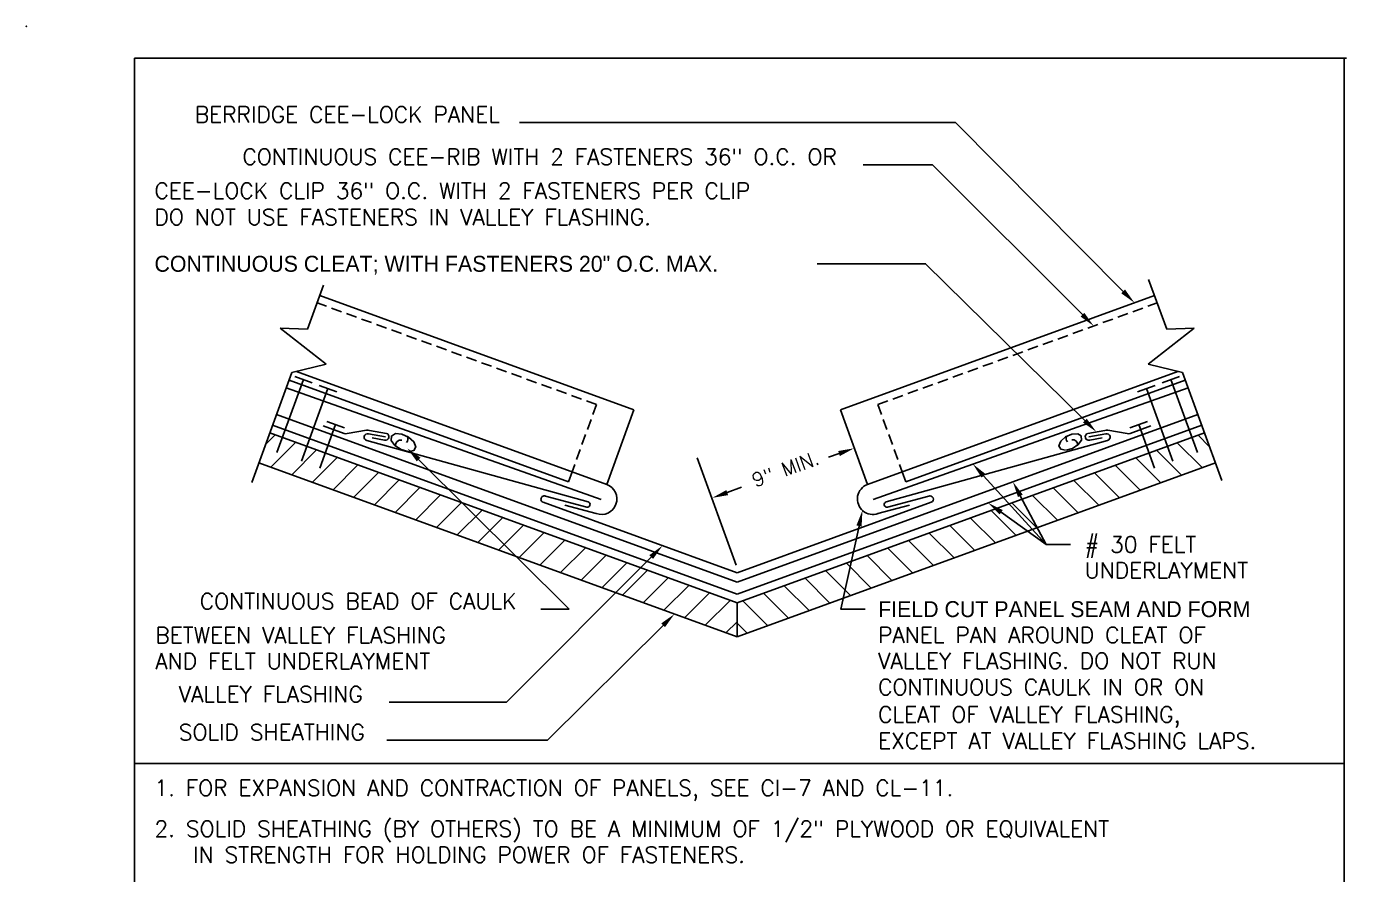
# Model space of a CAD drawing. Extents: x -41.3 to -10.3, y 0.7 to 40.7.
# Drawn here: x -41.35 to -10.32, y 20.76 to 40.69 of the extents above; entities that cross this region are included whole.
import ezdxf
from ezdxf.enums import TextEntityAlignment as Align

# ---------------------------------------------------------------- set-up
doc = ezdxf.new("R2010")
doc.units = 0
doc.header["$LTSCALE"] = 0.499875
doc.header["$MEASUREMENT"] = 0
doc.linetypes.add('HIDDENX2', pattern=[0.75, 0.5, -0.25])
doc.layers.get('0').update_dxf_attribs({"linetype": 'CONTINUOUS'})
for name, color, linetype in [('1', 7, 'CONTINUOUS'), ('BORDER', 7, 'CONTINUOUS'), ('CMP-FLSH', 7, 'CONTINUOUS'), ('DIM-TXT', 7, 'CONTINUOUS'), ('STRCTR', 7, 'CONTINUOUS')]:
    doc.layers.add(name, color=color, linetype=linetype)
doc.styles.add('ROMANS', font='romans', dxfattribs={"height": 0.375})

# ---------------------------------------------------------------- blocks, each defined once
blk = doc.blocks.new('*X0')
at = {"color": 0, "linetype": 'CONTINUOUS'}
for p, q in [((8.162, 16.117), (8.387, 16.342)), ((8.288, 15.58), (8.873, 16.165)), ((8.774, 15.403), (9.359, 15.988)), ((9.26, 15.226), (9.845, 15.811)), ((9.746, 15.049), (10.331, 15.634)), ((10.232, 14.872), (10.817, 15.457)), ((10.718, 14.695), (11.303, 15.28)), ((11.204, 14.518), (11.789, 15.104)), ((11.69, 14.341), (12.275, 14.927)), ((12.176, 14.165), (12.761, 14.75)), ((12.662, 13.988), (13.247, 14.573)), ((13.148, 13.811), (13.733, 14.396)), ((13.634, 13.634), (14.219, 14.219)), ((14.12, 13.457), (14.705, 14.042)), ((14.606, 13.28), (15.191, 13.865)), ((15.092, 13.103), (15.677, 13.688)), ((15.578, 12.926), (16.163, 13.511)), ((16.064, 12.749), (16.649, 13.335)), ((16.55, 12.573), (17.135, 13.158)), ((17.036, 12.396), (17.621, 12.981)), ((17.522, 12.219), (18.107, 12.804)), ((18.008, 12.042), (18.593, 12.627)), ((18.494, 11.865), (19.079, 12.45)), ((18.98, 11.688), (19.242, 11.95))]:
    blk.add_line(p, q, dxfattribs=at)
blk = doc.blocks.new('*X1')
at = {"color": 0, "linetype": 'CONTINUOUS'}
for p, q in [((30.171, 15.57), (29.586, 16.155)), ((30.343, 16.061), (30.072, 16.332)), ((29.685, 15.393), (29.1, 15.978)), ((28.713, 15.04), (28.128, 15.625)), ((29.199, 15.216), (28.614, 15.802)), ((27.741, 14.686), (27.155, 15.271)), ((28.227, 14.863), (27.642, 15.448)), ((26.769, 14.332), (26.183, 14.917)), ((27.255, 14.509), (26.669, 15.094)), ((26.283, 14.155), (25.697, 14.74)), ((25.311, 13.801), (24.725, 14.386)), ((25.797, 13.978), (25.211, 14.563)), ((24.339, 13.447), (23.753, 14.033)), ((24.825, 13.624), (24.239, 14.21)), ((23.366, 13.094), (22.781, 13.679)), ((23.853, 13.271), (23.267, 13.856)), ((22.88, 12.917), (22.295, 13.502)), ((21.908, 12.563), (21.323, 13.148)), ((22.394, 12.74), (21.809, 13.325)), ((20.936, 12.209), (20.351, 12.794)), ((21.422, 12.386), (20.837, 12.971)), ((19.964, 11.855), (19.379, 12.441)), ((20.45, 12.032), (19.865, 12.617)), ((19.478, 11.679), (19.242, 11.915))]:
    blk.add_line(p, q, dxfattribs=at)

msp = doc.modelspace()

# ---------------------------------------------------------------- linework, layer by layer
at = {"color": 7}
msp.add_point((-41.346, 40.687), dxfattribs=at)
at = {"layer": '1', "color": 7}
for p, q in [((-10.324, 39.938), (-38.806, 39.938)), ((-38.806, 39.938), (-38.806, 0.716)), ((-10.381, 0.716), (-10.381, 39.938))]:
    msp.add_line(p, q, dxfattribs=at)
at = {"layer": 'BORDER', "color": 7, "linetype": 'CONTINUOUS'}
msp.add_line((-38.806, 23.37), (-10.381, 23.37), dxfattribs=at)
at = {"layer": 'CMP-FLSH', "color": 7, "linetype": 'HIDDENX2'}
for p, q in [((-27.95, 31.802), (-34.514, 34.191)), ((-21.339, 31.802), (-14.775, 34.191)), ((-27.95, 31.802), (-28.525, 30.222)), ((-21.339, 31.802), (-20.764, 30.222))]:
    msp.add_line(p, q, dxfattribs=at)
at = {"layer": 'CMP-FLSH', "color": 7, "linetype": 'CONTINUOUS'}
for p, q in [((-27.071, 31.678), (-34.452, 34.364)), ((-22.218, 31.678), (-14.838, 34.364)), ((-27.71, 29.925), (-34.999, 32.578)), ((-21.58, 29.925), (-14.29, 32.578)), ((-34.837, 32.386), (-35.459, 30.676)), ((-28.611, 29.987), (-35.175, 32.376)), ((-34.631, 32.311), (-35.042, 32.461)), ((-20.679, 29.987), (-14.114, 32.376)), ((-14.658, 32.311), (-14.247, 32.461)), ((-14.452, 32.386), (-13.83, 30.676)), ((-27.838, 29.573), (-35.241, 32.194)), ((-34.261, 32.176), (-34.883, 30.467)), ((-34.055, 32.102), (-34.466, 32.251)), ((-21.451, 29.573), (-14.048, 32.194)), ((-15.234, 32.102), (-14.823, 32.251)), ((-15.029, 32.176), (-14.406, 30.467)), ((-27.071, 31.678), (-27.71, 29.925)), ((-22.218, 31.678), (-21.58, 29.925)), ((-24.645, 27.63), (-35.469, 31.57)), ((-33.874, 31.256), (-34.286, 31.405)), ((-24.645, 27.63), (-13.821, 31.57)), ((-15.415, 31.256), (-15.004, 31.405)), ((-24.645, 27.342), (-35.561, 31.315)), ((-34.08, 31.331), (-34.452, 30.31)), ((-33.877, 31.124), (-34.369, 31.303)), ((-33.812, 31.118), (-33.355, 31.198)), ((-32.908, 31.044), (-33.305, 31.114)), ((-32.886, 31.124), (-33.283, 31.195)), ((-24.645, 27.342), (-13.728, 31.315)), ((-16.403, 31.124), (-16.006, 31.195)), ((-16.382, 31.044), (-15.984, 31.114)), ((-15.477, 31.118), (-15.935, 31.198)), ((-15.413, 31.124), (-14.92, 31.303)), ((-15.209, 31.331), (-14.838, 30.31)), ((-33.348, 30.954), (-28.147, 29.512)), ((-32.929, 30.964), (-33.225, 31.017)), ((-15.942, 30.954), (-21.143, 29.512)), ((-16.36, 30.964), (-16.064, 31.017)), ((-25.584, 30.552), (-24.666, 28.028)), ((-22.251, 30.65), (-22.497, 30.563)), ((-28.525, 30.222), (-28.611, 29.987)), ((-20.764, 30.222), (-20.679, 29.987)), ((-18.854, 30.126), (-17.383, 28.511)), ((-24.54, 29.857), (-24.879, 29.736)), ((-29.207, 29.506), (-24.645, 27.845)), ((-29.145, 29.65), (-28.179, 29.391)), ((-20.082, 29.506), (-24.645, 27.845)), ((-20.144, 29.65), (-21.11, 29.391)), ((-28.692, 29.436), (-27.959, 29.24)), ((-20.597, 29.436), (-21.337, 29.238))]:
    msp.add_line(p, q, dxfattribs=at)
at = {"layer": 'CMP-FLSH', "color": 7, "linetype": 'CONTINUOUS', "flags": 128}
for points in [[(-16.472, 31.423), (-20.215, 35.109), (-22.766, 35.109)], [(-16.914, 30.728), (-16.764, 30.769), (-16.63, 30.859), (-16.553, 30.968), (-16.557, 31.064), (-16.641, 31.115), (-16.779, 31.107), (-16.927, 31.042), (-17.04, 30.939), (-17.083, 30.832), (-17.041, 30.753), (-16.928, 30.727)]]:
    msp.add_lwpolyline(points, dxfattribs=at)
at = {"layer": 'CMP-FLSH', "color": 7, "linetype": 'CONTINUOUS', "extrusion": (0, 0, -1), "flags": 128}
msp.add_lwpolyline([(32.38, 30.696), (32.543, 30.741), (32.689, 30.839), (32.773, 30.958), (32.769, 31.062), (32.677, 31.118), (32.527, 31.109), (32.365, 31.038), (32.242, 30.926), (32.196, 30.809), (32.242, 30.723), (32.364, 30.695)], dxfattribs=at)
at = {"layer": 'CMP-FLSH', "color": 7, "linetype": 'CONTINUOUS'}
for centre, radius, start, end in [((-33.834, 31.241), 0.125, 250, 279.8926), ((-33.326, 31.034), 0.0829, 75.0002, 255.0002), ((-33.326, 31.034), 0.166, 75.0002, 99.8926), ((-32.908, 31.044), 0.0829, 255.0002, 75.0002), ((-32.498, 30.994), 0.116, 315.0476, 32.4277), ((-16.806, 31.001), 0.107, 147.5723, 224.9524), ((-16.382, 31.044), 0.0829, 104.9998, 284.9998), ((-15.963, 31.034), 0.166, 80.1074, 104.9998), ((-15.963, 31.034), 0.0829, 284.9998, 104.9998), ((-15.455, 31.241), 0.125, 260.1074, 290), ((-32.554, 30.849), 0.116, 75.3556, 197.7169), ((-16.754, 30.868), 0.107, 342.2831, 104.6444), ((-27.834, 29.582), 0.364, 250, 70), ((-21.455, 29.582), 0.364, 110, 290), ((-29.176, 29.578), 0.0787, 66.6304, 246.6304), ((-28.163, 29.452), 0.0625, 255, 75), ((-21.126, 29.452), 0.0625, 105, 285), ((-20.113, 29.578), 0.0787, 293.3696, 113.3696)]:
    msp.add_arc(centre, radius, start, end, dxfattribs=at)
at = {"layer": 'CMP-FLSH', "color": 7, "linetype": 'CONTINUOUS', "extrusion": (0, 0, -1)}
for points in [[(16.428, 31.467), (16.205, 31.16), (16.516, 31.378)], [(18.9, 30.084), (19.106, 30.403), (18.807, 30.168)]]:
    msp.add_solid(points, dxfattribs=at)
at = {"layer": 'CMP-FLSH', "color": 7, "linetype": 'CONTINUOUS'}
for points in [[(-22.272, 30.709), (-21.897, 30.773), (-22.231, 30.591)], [(-24.856, 29.673), (-25.231, 29.608), (-24.898, 29.791)]]:
    msp.add_solid(points, dxfattribs=at)
at = {"layer": 'DIM-TXT', "color": 7, "linetype": 'CONTINUOUS'}
for p, q in [((-19.514, 38.429), (-29.757, 38.429)), ((-15.573, 34.459), (-19.514, 38.429)), ((-20.052, 37.437), (-21.68, 37.437)), ((-16.532, 33.914), (-20.052, 37.437)), ((-32.129, 30.509), (-28.591, 26.991)), ((-17.991, 29.657), (-17.383, 28.511)), ((-18.441, 29.271), (-17.383, 28.511)), ((-17.383, 28.511), (-16.812, 28.511)), ((-26.664, 28.218), (-30.066, 24.805)), ((-28.591, 26.991), (-29.26, 26.991)), ((-26.385, 26.613), (-29.099, 23.914)), ((-30.066, 24.805), (-32.818, 24.805)), ((-29.099, 23.914), (-32.878, 23.914))]:
    msp.add_line(p, q, dxfattribs=at)
at = {"layer": 'DIM-TXT', "color": 7, "linetype": 'CONTINUOUS', "flags": 128}
msp.add_lwpolyline([(-21.781, 28.947), (-22.206, 26.993), (-21.635, 26.993)], dxfattribs=at)
at = {"layer": 'DIM-TXT', "color": 7, "linetype": 'CONTINUOUS'}
for points in [[(-15.529, 34.503), (-15.618, 34.415), (-15.309, 34.193)], [(-16.488, 33.958), (-16.576, 33.869), (-16.267, 33.648)], [(-32.173, 30.465), (-32.085, 30.553), (-32.395, 30.774)], [(-18.046, 29.628), (-17.935, 29.686), (-18.166, 29.988)], [(-18.477, 29.22), (-18.404, 29.321), (-18.745, 29.489)], [(-26.708, 28.262), (-26.62, 28.174), (-26.399, 28.484)], [(-26.429, 26.658), (-26.341, 26.569), (-26.119, 26.878)]]:
    msp.add_solid(points, dxfattribs=at)
at = {"layer": 'DIM-TXT', "color": 7, "linetype": 'CONTINUOUS', "extrusion": (0, 0, -1)}
msp.add_solid([(21.842, 28.96), (21.701, 29.313), (21.72, 28.934)], dxfattribs=at)
at = {"layer": 'STRCTR', "color": 7, "linetype": 'CONTINUOUS'}
for p, q in [((-34.739, 33.573), (-34.364, 34.605)), ((-14.55, 33.573), (-14.976, 34.743)), ((-34.739, 33.573), (-35.382, 33.597)), ((-35.382, 33.597), (-34.305, 32.748)), ((-13.907, 33.597), (-14.984, 32.748)), ((-14.55, 33.573), (-13.907, 33.597)), ((-34.305, 32.748), (-35.112, 32.551)), ((-14.984, 32.748), (-14.178, 32.551)), ((-35.112, 32.551), (-36.052, 29.967)), ((-14.178, 32.551), (-13.256, 30.019)), ((-35.626, 31.136), (-24.645, 27.139)), ((-13.663, 31.136), (-24.645, 27.139)), ((-24.645, 26.341), (-35.883, 30.432)), ((-24.645, 26.341), (-13.406, 30.432)), ((-24.645, 27.139), (-24.645, 26.341))]:
    msp.add_line(p, q, dxfattribs=at)

# ---------------------------------------------------------------- block references
for name in ['*X0', '*X1']:
    msp.add_blockref(name, (-43.887, 14.749), dxfattribs=at)

# ---------------------------------------------------------------- texts
at = {"layer": 'CMP-FLSH', "color": 7, "linetype": 'CONTINUOUS'}
msp.add_text('CONTINUOUS CLEAT; WITH FASTENERS 20" O.C. MAX.', height=0.375, dxfattribs=at).set_placement((-38.337, 34.921))
at = {"layer": 'DIM-TXT', "color": 7, "linetype": 'CONTINUOUS', "style": 'ROMANS'}
for s, p in [('BERRIDGE CEE-LOCK PANEL', (-30.22, 38.429)), ('CONTINUOUS CEE-RIB WITH 2 FASTENERS 36" O.C. OR', (-22.302, 37.437)), ('CONTINUOUS BEAD OF CAULK', (-29.832, 26.991)), ('VALLEY FLASHING', (-33.443, 24.805)), ('SOLID SHEATHING', (-33.395, 23.914))]:
    msp.add_text(s, height=0.375, dxfattribs=at).set_placement(p, align=Align.RIGHT)
for s, p in [('CEE-LOCK CLIP 36" O.C. WITH 2 FASTENERS PER CLIP', (-38.335, 36.637)), ('DO NOT USE FASTENERS IN VALLEY FLASHING.', (-38.335, 36.02)), ('# 30 FELT', (-16.474, 28.324)), ('UNDERLAYMENT', (-16.478, 27.718)), ('BETWEEN VALLEY FLASHING', (-38.316, 26.192)), ('PANEL PAN AROUND CLEAT OF', (-21.332, 26.199)), ('AND FELT UNDERLAYMENT', (-38.316, 25.585)), ('VALLEY FLASHING. DO NOT RUN', (-21.332, 25.592)), ('CONTINUOUS CAULK IN OR ON', (-21.332, 24.976)), ('CLEAT OF VALLEY FLASHING,', (-21.332, 24.33)), ('EXCEPT AT VALLEY FLASHING LAPS.', (-21.332, 23.715)), ('1. FOR EXPANSION AND CONTRACTION OF PANELS, SEE CI-7 AND CL-11.', (-38.337, 22.606)), ('2. SOLID SHEATHING (BY OTHERS) TO BE A MINIMUM OF 1/2" PLYWOOD OR EQUIVALENT', (-38.337, 21.643)), ('IN STRENGTH FOR HOLDING POWER OF FASTENERS.', (-37.428, 21.036))]:
    msp.add_text(s, height=0.375, dxfattribs=at).set_placement(p)
msp.add_text('9" MIN.', height=0.3296, rotation=20, dxfattribs=at).set_placement((-23.51, 30.288), align=Align.MIDDLE)
at = {"layer": 'DIM-TXT', "color": 7, "linetype": 'CONTINUOUS'}
msp.add_text('FIELD CUT PANEL SEAM AND FORM', height=0.375, dxfattribs=at).set_placement((-21.332, 26.806))

doc.saveas('drawing.dxf')
